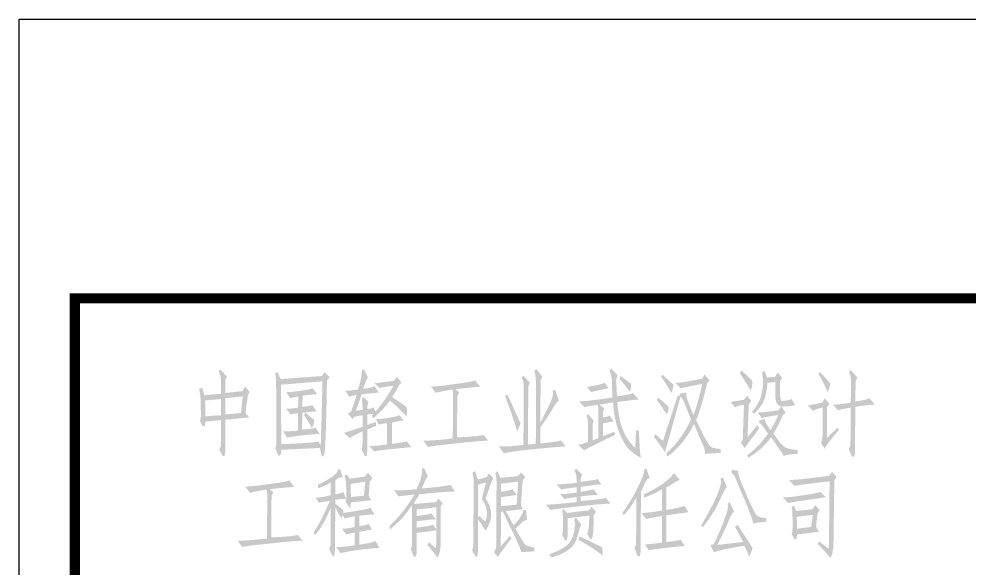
# Model space of a CAD drawing. Header units: metres. Extents: x 497246 to 997717, y 2998582 to 5998198.
# Drawn here: x 498793.2 to 498878.4, y 2999227.7 to 2999276.9 of the extents above; entities that cross this region are included whole.
import ezdxf

# ---------------------------------------------------------------- set-up
doc = ezdxf.new("R2010")
doc.units = ezdxf.units.M
doc.header["$LTSCALE"] = 1000
doc.layers.add('文字-给水', color=140, linetype='CONTINUOUS')

msp = doc.modelspace()

# ---------------------------------------------------------------- hatches: boundary and pattern name
at = {"layer": '文字-给水'}
h = msp.add_hatch(color=256, dxfattribs=at)
h.paths.add_polyline_path([(498809.482, 2999241.356), (498809.4, 2999240.952), (498809.618, 2999240.48), (498809.828, 2999240.49), (498809.886, 2999240.884), (498811.286, 2999241.02), (498811.286, 2999238.997), (498811.262, 2999238.686), (498811.126, 2999238.356), (498811.422, 2999237.816), (498811.432, 2999237.806), (498811.593, 2999237.811), (498811.665, 2999238.254), (498811.665, 2999241.054), (498813.795, 2999241.254), (498813.469, 2999241.657), (498813.688, 2999243.276), (498813.849, 2999243.549), (498813.416, 2999244.02), (498813.226, 2999243.617), (498811.665, 2999243.447), (498811.665, 2999244.609), (498811.802, 2999244.93), (498811.208, 2999245.571), (498811.072, 2999245.367), (498811.116, 2999245.289), (498811.242, 2999244.915), (498811.286, 2999244.492), (498811.286, 2999243.378), (498809.803, 2999243.242), (498809.589, 2999243.918), (498809.322, 2999243.816), (498809.332, 2999243.767), (498809.409, 2999243.34), (498809.453, 2999242.941), (498809.482, 2999241.39)], flags=0)
h.paths.add_polyline_path([(498809.886, 2999241.356), (498809.857, 2999242.771), (498811.286, 2999242.907), (498811.286, 2999241.458)], flags=0)
h.paths.add_polyline_path([(498811.665, 2999241.526), (498811.665, 2999242.975), (498813.226, 2999243.14), (498813.066, 2999241.657)], flags=0)
h.paths.add_polyline_path([(498827.055, 2999244.895), (498826.758, 2999244.526), (498826.748, 2999244.521), (498826.33, 2999244.472), (498825.951, 2999244.429), (498825.616, 2999244.385), (498825.319, 2999244.351), (498825.061, 2999244.322), (498825.494, 2999243.884), (498825.586, 2999243.913), (498825.834, 2999243.962), (498826.214, 2999244.02), (498826.734, 2999244.088), (498826.622, 2999243.894), (498826.413, 2999243.544), (498826.199, 2999243.203), (498825.98, 2999242.878), (498825.757, 2999242.562), (498825.523, 2999242.26), (498825.285, 2999241.968), (498825.115, 2999241.779), (498824.954, 2999242.163), (498824.735, 2999242.07), (498824.385, 2999241.998), (498824.385, 2999242.134), (498824.39, 2999242.255), (498824.492, 2999242.639), (498824.035, 2999243.111), (498823.904, 2999242.941), (498823.938, 2999242.596), (498823.957, 2999242.163), (498823.957, 2999241.929), (498823.335, 2999241.861), (498823.418, 2999242.032), (498823.549, 2999242.352), (498823.7, 2999242.776), (498823.875, 2999243.31), (498824.118, 2999243.34), (498824.522, 2999243.393), (498824.872, 2999243.432), (498825.168, 2999243.461), (498825.411, 2999243.481), (498825.032, 2999244.054), (498825.013, 2999244.045), (498824.76, 2999243.947), (498824.424, 2999243.87), (498824.011, 2999243.816), (498824.079, 2999244.03), (498824.225, 2999244.39), (498824.264, 2999244.506), (498824.439, 2999244.861), (498824.089, 2999245.571), (498823.904, 2999245.469), (498823.885, 2999245.143), (498823.821, 2999244.725), (498823.787, 2999244.575), (498823.69, 2999244.19), (498823.549, 2999243.748), (498823.384, 2999243.724), (498823.009, 2999243.685), (498822.679, 2999243.656), (498822.392, 2999243.646), (498822.771, 2999243.111), (498822.776, 2999243.111), (498823.009, 2999243.184), (498823.442, 2999243.276), (498823.286, 2999242.805), (498823.126, 2999242.338), (498823.009, 2999242.002), (498822.932, 2999241.793), (498822.635, 2999241.56), (498823.068, 2999241.122), (498823.228, 2999241.322), (498823.957, 2999241.458), (498823.957, 2999240.412), (498823.447, 2999240.242), (498823.048, 2999240.111), (498822.722, 2999240.004), (498822.47, 2999239.926), (498822.285, 2999239.873), (498822.825, 2999239.401), (498822.922, 2999239.479), (498823.16, 2999239.625), (498823.505, 2999239.8), (498823.957, 2999240.009), (498823.957, 2999239.032), (498823.948, 2999238.764), (498823.875, 2999238.39), (498824.171, 2999237.782), (498824.201, 2999237.758), (498824.342, 2999237.84), (498824.385, 2999238.322), (498824.385, 2999240.174), (498825.197, 2999240.515), (498825.144, 2999240.85), (498824.385, 2999240.583), (498824.385, 2999241.526), (498824.546, 2999241.545), (498824.91, 2999241.579), (498824.94, 2999241.579), (498824.789, 2999241.424), (498824.925, 2999241.186), (498825.197, 2999241.429), (498825.513, 2999241.725), (498825.795, 2999242.007), (498826.034, 2999242.275), (498826.243, 2999242.532), (498826.408, 2999242.771), (498826.554, 2999242.649), (498826.841, 2999242.401), (498827.118, 2999242.143), (498827.381, 2999241.886), (498827.643, 2999241.623), (498827.891, 2999241.356), (498827.949, 2999241.754), (498827.915, 2999242.163), (498827.842, 2999242.226), (498827.604, 2999242.401), (498827.322, 2999242.6), (498826.996, 2999242.824), (498826.622, 2999243.077), (498826.641, 2999243.101), (498826.831, 2999243.408), (498827.026, 2999243.763), (498827.215, 2999244.152), (498827.458, 2999244.356)], flags=0)
h.paths.add_polyline_path([(498839.507, 2999245.605), (498839.347, 2999245.401), (498839.415, 2999245.177), (498839.473, 2999244.779), (498839.507, 2999244.254), (498839.483, 2999238.895), (498838.778, 2999238.827), (498838.807, 2999243.515), (498838.802, 2999243.622), (498838.831, 2999244.108), (498838.943, 2999244.356), (498838.374, 2999244.998), (498838.214, 2999244.827), (498838.297, 2999244.682), (498838.389, 2999244.322), (498838.403, 2999243.816), (498838.374, 2999238.793), (498838.112, 2999238.764), (498837.664, 2999238.715), (498837.261, 2999238.681), (498836.911, 2999238.667), (498836.614, 2999238.662), (498836.366, 2999238.672), (498836.167, 2999238.691), (498836.624, 2999238.054), (498836.775, 2999238.088), (498836.984, 2999238.127), (498837.241, 2999238.166), (498837.553, 2999238.215), (498837.917, 2999238.258), (498838.331, 2999238.312), (498838.797, 2999238.365), (498839.318, 2999238.424), (498839.541, 2999238.443), (498840.023, 2999238.487), (498840.465, 2999238.526), (498840.859, 2999238.56), (498841.209, 2999238.589), (498841.52, 2999238.613), (498841.783, 2999238.633), (498842.002, 2999238.647), (498842.177, 2999238.662), (498841.72, 2999239.197), (498841.652, 2999239.177), (498841.452, 2999239.129), (498841.175, 2999239.08), (498840.82, 2999239.027), (498840.392, 2999238.978), (498839.886, 2999238.929), (498839.886, 2999240.344), (498840.008, 2999240.519), (498840.275, 2999240.913), (498840.519, 2999241.268), (498840.723, 2999241.589), (498840.898, 2999241.876), (498841.044, 2999242.134), (498841.117, 2999242.255), (498841.374, 2999242.634), (498841.554, 2999242.737), (498841.204, 2999243.748), (498840.99, 2999243.646), (498841.029, 2999243.447), (498840.976, 2999243.077), (498840.801, 2999242.605), (498840.791, 2999242.586), (498840.655, 2999242.289), (498840.494, 2999241.959), (498840.31, 2999241.599), (498840.11, 2999241.205), (498839.886, 2999240.782), (498839.911, 2999244.254), (498839.93, 2999244.618), (498840.076, 2999244.895)], flags=0)
h.paths.add_polyline_path([(498850.827, 2999245.1), (498850.72, 2999244.895), (498850.798, 2999244.779), (498851.016, 2999244.453), (498851.23, 2999244.122), (498851.435, 2999243.787), (498851.639, 2999243.447), (498851.741, 2999243.787), (498851.824, 2999244.186), (498851.653, 2999244.341), (498851.386, 2999244.589), (498851.109, 2999244.842)], flags=0)
h.paths.add_polyline_path([(498854.6, 2999245.1), (498854.386, 2999244.725), (498854.323, 2999244.716), (498853.846, 2999244.618), (498853.418, 2999244.541), (498853.034, 2999244.472), (498852.704, 2999244.424), (498852.417, 2999244.385), (498852.178, 2999244.365), (498851.989, 2999244.356), (498852.499, 2999243.85), (498852.538, 2999243.87), (498852.684, 2999243.913), (498852.942, 2999243.972), (498853.311, 2999244.049), (498853.793, 2999244.147), (498854.386, 2999244.254), (498854.289, 2999243.816), (498854.187, 2999243.364), (498854.075, 2999242.941), (498853.963, 2999242.537), (498853.846, 2999242.163), (498853.73, 2999241.813), (498853.603, 2999241.492), (498853.516, 2999241.706), (498853.365, 2999242.07), (498853.175, 2999242.537), (498853.093, 2999242.756), (498852.976, 2999243.199), (498852.986, 2999243.481), (498852.363, 2999243.378), (498852.363, 2999243.155), (498852.203, 2999243.242), (498850.88, 2999239.163), (498850.209, 2999239.737), (498850.073, 2999239.537), (498850.165, 2999239.411), (498850.428, 2999239.046), (498850.661, 2999238.715), (498850.866, 2999238.419), (498851.046, 2999238.156), (498851.07, 2999238.249), (498851.153, 2999238.516), (498851.24, 2999238.808), (498851.332, 2999239.124), (498851.43, 2999239.464), (498851.532, 2999239.834), (498851.644, 2999240.228), (498851.76, 2999240.646), (498851.887, 2999241.088), (498852.018, 2999241.555), (498852.154, 2999242.046), (498852.295, 2999242.566), (498852.446, 2999243.101), (498852.524, 2999243.058), (498852.743, 2999242.703), (498852.747, 2999242.693), (498852.898, 2999242.304), (498853.039, 2999241.929), (498853.083, 2999241.827), (498853.229, 2999241.468), (498853.389, 2999241.054), (498853.253, 2999240.777), (498853.073, 2999240.437), (498852.879, 2999240.106), (498852.674, 2999239.78), (498852.456, 2999239.469), (498852.227, 2999239.163), (498851.984, 2999238.861), (498851.726, 2999238.574), (498851.459, 2999238.292), (498851.177, 2999238.02), (498851.289, 2999237.748), (498851.289, 2999237.753), (498851.59, 2999237.996), (498851.877, 2999238.249), (498852.149, 2999238.511), (498852.407, 2999238.788), (498852.65, 2999239.075), (498852.879, 2999239.372), (498853.097, 2999239.683), (498853.297, 2999240.004), (498853.486, 2999240.339), (498853.657, 2999240.68), (498853.773, 2999240.403), (498853.953, 2999239.96), (498854.114, 2999239.571), (498854.26, 2999239.241), (498854.386, 2999238.963), (498854.483, 2999238.754), (498854.615, 2999238.351), (498854.653, 2999237.986), (498856.059, 2999238.088), (498856.059, 2999238.424), (498855.616, 2999238.477), (498855.286, 2999238.555), (498855.115, 2999238.662), (498855.023, 2999238.779), (498854.79, 2999239.134), (498854.77, 2999239.163), (498854.668, 2999239.348), (498854.527, 2999239.625), (498854.342, 2999239.999), (498854.114, 2999240.461), (498853.846, 2999241.02), (498853.895, 2999241.132), (498854.012, 2999241.433), (498854.128, 2999241.764), (498854.245, 2999242.119), (498854.362, 2999242.508), (498854.483, 2999242.926), (498854.605, 2999243.374), (498854.721, 2999243.85), (498854.843, 2999244.356), (498855.062, 2999244.56)], flags=0)
h.paths.add_polyline_path([(498864.928, 2999245.333), (498864.816, 2999245.129), (498864.937, 2999244.93), (498865.146, 2999244.545), (498865.336, 2999244.181), (498865.492, 2999243.835), (498865.628, 2999243.515), (498865.778, 2999243.874), (498865.871, 2999244.288), (498865.749, 2999244.443), (498865.535, 2999244.696), (498865.258, 2999244.993)], flags=0)
h.paths.add_polyline_path([(498867.699, 2999245.503), (498867.539, 2999245.333), (498867.65, 2999245.041), (498867.719, 2999244.643), (498867.728, 2999244.152), (498867.699, 2999242.571), (498867.334, 2999242.518), (498866.921, 2999242.469), (498866.576, 2999242.43), (498866.299, 2999242.406), (498866.085, 2999242.401), (498866.571, 2999241.895), (498866.605, 2999241.91), (498866.814, 2999241.968), (498867.179, 2999242.041), (498867.699, 2999242.134), (498867.675, 2999238.963), (498867.67, 2999238.759), (498867.514, 2999238.39), (498867.811, 2999237.782), (498867.976, 2999237.724), (498868.078, 2999238.02), (498868.107, 2999242.197), (498868.21, 2999242.216), (498868.715, 2999242.294), (498869.129, 2999242.348), (498869.459, 2999242.387), (498869.702, 2999242.406), (498869.858, 2999242.401), (498869.372, 2999242.975), (498869.284, 2999242.926), (498869.041, 2999242.853), (498868.647, 2999242.771), (498868.107, 2999242.669), (498868.132, 2999244.152), (498868.151, 2999244.516), (498868.292, 2999244.827)], flags=0)
h.paths.add_polyline_path([(498836.366, 2999233.309), (498836.366, 2999234.121), (498836.444, 2999234.13), (498836.886, 2999234.189), (498837.256, 2999234.242), (498837.553, 2999234.286), (498837.771, 2999234.32), (498837.392, 2999234.826), (498837.382, 2999234.821), (498837.202, 2999234.753), (498836.862, 2999234.675), (498836.366, 2999234.592), (498836.366, 2999235.331), (498837.903, 2999235.501), (498837.771, 2999233.445)], flags=0)
h.paths.add_polyline_path([(498838.603, 2999232.973), (498838.335, 2999232.973), (498838.326, 2999232.779), (498838.146, 2999232.399), (498838.019, 2999232.215), (498837.791, 2999231.923), (498837.499, 2999231.592), (498836.799, 2999232.871), (498838.335, 2999233.041), (498838.146, 2999233.411), (498838.306, 2999235.604), (498838.525, 2999235.939), (498838.146, 2999236.343), (498837.903, 2999236.007), (498836.313, 2999235.837), (498836.045, 2999236.445), (498835.856, 2999236.309), (498835.924, 2999235.973), (498835.963, 2999235.56), (498835.963, 2999235.098), (498835.938, 2999229.735), (498835.919, 2999229.569), (498835.749, 2999229.195), (498836.07, 2999228.757), (498836.113, 2999228.821), (498836.259, 2999229.025), (498836.449, 2999229.292), (498836.687, 2999229.613), (498836.974, 2999229.997), (498837.309, 2999230.445), (498837.149, 2999230.649), (498836.342, 2999229.701), (498836.366, 2999232.803), (498836.531, 2999232.837), (498836.634, 2999232.613), (498836.843, 2999232.171), (498837.037, 2999231.757), (498837.217, 2999231.388), (498837.382, 2999231.048), (498837.528, 2999230.746), (498837.66, 2999230.479), (498837.747, 2999230.289), (498837.937, 2999229.866), (498838.087, 2999229.501), (498838.199, 2999229.195), (498838.326, 2999229.205), (498838.647, 2999229.224), (498838.992, 2999229.244), (498839.361, 2999229.263), (498839.361, 2999229.603), (498839.162, 2999229.642), (498838.783, 2999229.744), (498838.579, 2999229.837), (498838.433, 2999229.983), (498838.199, 2999230.377), (498838.078, 2999230.586), (498837.878, 2999230.921), (498837.66, 2999231.286), (498837.839, 2999231.461), (498838.136, 2999231.743), (498838.335, 2999231.928), (498838.403, 2999231.981), (498838.715, 2999232.098)], flags=0)
h.paths.add_polyline_path([(498843.105, 2999236.678), (498842.945, 2999236.513), (498842.979, 2999236.464), (498843.105, 2999236.129), (498843.135, 2999235.667), (498843.135, 2999235.399), (498843.013, 2999235.385), (498842.571, 2999235.341), (498842.186, 2999235.307), (498841.856, 2999235.283), (498841.579, 2999235.268), (498841.355, 2999235.263), (498841.758, 2999234.792), (498841.773, 2999234.796), (498841.972, 2999234.845), (498842.264, 2999234.894), (498842.653, 2999234.947), (498843.135, 2999234.996), (498843.135, 2999234.524), (498842.95, 2999234.5), (498842.522, 2999234.451), (498842.162, 2999234.417), (498841.87, 2999234.393), (498841.652, 2999234.388), (498842.026, 2999233.95), (498842.079, 2999233.96), (498842.323, 2999234.009), (498842.677, 2999234.057), (498843.135, 2999234.121), (498843.135, 2999233.678), (498843.032, 2999233.668), (498842.551, 2999233.615), (498842.109, 2999233.571), (498841.71, 2999233.532), (498841.355, 2999233.498), (498841.044, 2999233.474), (498840.771, 2999233.459), (498840.543, 2999233.45), (498840.358, 2999233.445), (498840.815, 2999232.973), (498840.893, 2999232.992), (498841.063, 2999233.022), (498841.311, 2999233.056), (498841.642, 2999233.099), (498842.06, 2999233.153), (498842.556, 2999233.211), (498843.135, 2999233.274), (498843.558, 2999233.323), (498843.99, 2999233.367), (498844.394, 2999233.411), (498844.763, 2999233.445), (498845.104, 2999233.474), (498845.415, 2999233.498), (498845.692, 2999233.518), (498845.935, 2999233.537), (498846.154, 2999233.547), (498845.775, 2999234.052), (498845.668, 2999234.023), (498845.464, 2999233.984), (498845.196, 2999233.941), (498844.87, 2999233.902), (498844.477, 2999233.863), (498844.024, 2999233.819), (498843.509, 2999233.78), (498843.509, 2999234.184), (498843.762, 2999234.218), (498844.18, 2999234.262), (498844.535, 2999234.296), (498844.822, 2999234.315), (498845.045, 2999234.32), (498844.642, 2999234.826), (498844.574, 2999234.801), (498844.321, 2999234.738), (498843.966, 2999234.665), (498843.509, 2999234.592), (498843.509, 2999235.03), (498843.733, 2999235.064), (498844.141, 2999235.127), (498844.511, 2999235.176), (498844.836, 2999235.219), (498845.123, 2999235.249), (498845.371, 2999235.263), (498845.021, 2999235.735), (498844.948, 2999235.715), (498844.734, 2999235.667), (498844.423, 2999235.613), (498844.015, 2999235.56), (498843.509, 2999235.501), (498843.509, 2999235.808), (498843.616, 2999236.138)], flags=0)
h.paths.add_polyline_path([(498856.851, 2999233.678), (498856.662, 2999233.513), (498856.7, 2999233.381), (498856.681, 2999233.08), (498856.569, 2999232.652), (498856.37, 2999232.098), (498856.239, 2999231.753), (498856.083, 2999231.364), (498855.927, 2999230.984), (498855.762, 2999230.615), (498855.597, 2999230.255), (498855.422, 2999229.905), (498855.13, 2999229.837), (498855.451, 2999229.166), (498855.465, 2999229.171), (498855.577, 2999229.224), (498855.752, 2999229.287), (498855.991, 2999229.351), (498856.297, 2999229.424), (498856.666, 2999229.501), (498857.104, 2999229.584), (498857.605, 2999229.676), (498858.174, 2999229.769), (498858.266, 2999229.569), (498858.427, 2999229.205), (498858.606, 2999228.791), (498858.611, 2999228.806), (498858.791, 2999229.214), (498858.903, 2999229.569), (498858.854, 2999229.642), (498858.689, 2999229.895), (498858.504, 2999230.177), (498858.3, 2999230.498), (498858.072, 2999230.853), (498857.824, 2999231.237), (498857.551, 2999231.655), (498857.337, 2999231.456), (498858.067, 2999230.109), (498855.747, 2999229.837), (498855.781, 2999229.91), (498856, 2999230.338), (498856.195, 2999230.746), (498856.375, 2999231.12), (498856.535, 2999231.475), (498856.676, 2999231.796), (498856.798, 2999232.098), (498856.88, 2999232.292), (498857.094, 2999232.691), (498857.255, 2999232.803)], flags=0)
h.paths.add_polyline_path([(498856.234, 2999235.905), (498856.044, 2999235.769), (498856.083, 2999235.589), (498856.049, 2999235.273), (498855.927, 2999234.84), (498855.718, 2999234.286), (498855.636, 2999234.091), (498855.485, 2999233.766), (498855.32, 2999233.435), (498855.14, 2999233.09), (498854.95, 2999232.73), (498854.746, 2999232.36), (498854.527, 2999231.981), (498854.294, 2999231.592), (498854.454, 2999231.422), (498854.459, 2999231.427), (498854.741, 2999231.816), (498854.994, 2999232.171), (498855.217, 2999232.492), (498855.402, 2999232.783), (498855.558, 2999233.041), (498856.029, 2999233.984), (498856.204, 2999234.354), (498856.243, 2999234.437), (498856.467, 2999234.889), (498856.608, 2999234.996)], flags=0)
h.paths.add_polyline_path([(498857.041, 2999236.581), (498857.041, 2999236.275), (498857.065, 2999236.26), (498857.269, 2999236.036), (498857.474, 2999235.604), (498857.474, 2999235.594), (498857.619, 2999235.215), (498857.931, 2999234.456), (498858.057, 2999234.193), (498858.213, 2999233.848), (498858.373, 2999233.45), (498858.553, 2999233.007), (498858.572, 2999232.944), (498858.762, 2999232.433), (498858.889, 2999232.049), (498858.957, 2999231.791), (498860.143, 2999231.928), (498860.143, 2999232.229), (498859.735, 2999232.278), (498859.419, 2999232.375), (498859.224, 2999232.535), (498859.209, 2999232.555), (498859.064, 2999232.798), (498858.884, 2999233.163), (498858.66, 2999233.644), (498858.548, 2999233.897), (498858.388, 2999234.262), (498858.227, 2999234.636), (498858.067, 2999235.015), (498857.901, 2999235.399), (498857.751, 2999235.808), (498857.634, 2999236.221), (498857.634, 2999236.445)], flags=0)
h.paths.add_polyline_path([(498864.991, 2999234.592), (498864.918, 2999234.558), (498864.718, 2999234.505), (498864.402, 2999234.441), (498863.97, 2999234.369), (498863.43, 2999234.286), (498863.206, 2999234.252), (498862.749, 2999234.184), (498862.355, 2999234.135), (498862.034, 2999234.111), (498861.782, 2999234.106), (498861.597, 2999234.121), (498862.107, 2999233.581), (498862.18, 2999233.6), (498862.38, 2999233.644), (498862.696, 2999233.698), (498863.128, 2999233.766), (498863.673, 2999233.848), (498863.819, 2999233.868), (498864.3, 2999233.941), (498864.704, 2999233.999), (498865.03, 2999234.048), (498865.278, 2999234.087), (498865.453, 2999234.121)], flags=0)
h.paths.add_polyline_path([(498866.017, 2999236.377), (498865.774, 2999236.041), (498865.38, 2999235.983), (498864.845, 2999235.915), (498864.359, 2999235.852), (498863.916, 2999235.798), (498863.527, 2999235.754), (498863.182, 2999235.715), (498862.88, 2999235.691), (498862.633, 2999235.672), (498862.428, 2999235.662), (498862.273, 2999235.662), (498862.161, 2999235.667), (498862.647, 2999235.127), (498862.671, 2999235.137), (498862.778, 2999235.156), (498862.949, 2999235.181), (498863.172, 2999235.21), (498863.464, 2999235.249), (498863.809, 2999235.292), (498864.218, 2999235.346), (498864.684, 2999235.404), (498865.214, 2999235.463), (498865.803, 2999235.535), (498865.749, 2999230.377), (498865.749, 2999230.328), (498865.735, 2999229.822), (498865.696, 2999229.501), (498864.859, 2999230.172), (498864.748, 2999229.939), (498864.903, 2999229.778), (498865.185, 2999229.467), (498865.443, 2999229.176), (498865.676, 2999228.908), (498865.881, 2999228.66), (498865.968, 2999228.83), (498866.07, 2999229.18), (498866.129, 2999229.603), (498866.153, 2999230.109), (498866.231, 2999235.604), (498866.42, 2999235.939)], flags=0)
h.paths.add_polyline_path([(498864.723, 2999232.667), (498864.913, 2999232.939), (498864.509, 2999233.411), (498864.266, 2999233.041), (498862.808, 2999232.871), (498862.623, 2999233.343), (498862.404, 2999233.24), (498862.409, 2999233.231), (498862.453, 2999232.924), (498862.477, 2999232.501), (498862.487, 2999231.962), (498862.491, 2999231.509), (498862.467, 2999231.077), (498862.404, 2999230.814), (498862.676, 2999230.343), (498862.837, 2999230.367), (498862.89, 2999230.78), (498864.859, 2999231.018), (498864.587, 2999231.456)], flags=0)
h.paths.add_polyline_path([(498864.291, 2999232.535), (498864.159, 2999231.456), (498862.89, 2999231.286), (498862.861, 2999232.365)], flags=0)
h.paths.add_polyline_path([(498849.387, 2999236.678), (498849.169, 2999236.581), (498849.174, 2999236.571), (498849.178, 2999236.382), (498849.091, 2999236.07), (498848.921, 2999235.628), (498848.658, 2999235.064), (498848.473, 2999234.694), (498848.279, 2999234.334), (498848.08, 2999233.984), (498847.875, 2999233.649), (498847.666, 2999233.323), (498847.452, 2999233.007), (498847.229, 2999232.701), (498847.365, 2999232.501), (498847.394, 2999232.531), (498847.647, 2999232.817), (498847.885, 2999233.119), (498848.104, 2999233.435), (498848.308, 2999233.77), (498848.498, 2999234.121), (498848.469, 2999230.109), (498848.469, 2999229.895), (498848.337, 2999229.535), (498848.605, 2999228.859), (498848.794, 2999228.83), (498848.872, 2999229.195), (498848.901, 2999234.592), (498848.964, 2999234.723), (498849.13, 2999235.083), (498849.305, 2999235.467), (498849.47, 2999235.72), (498849.684, 2999235.837)], flags=0)
h.paths.add_polyline_path([(498851.892, 2999236.241), (498851.707, 2999236.138), (498851.644, 2999235.993), (498851.401, 2999235.745), (498850.977, 2999235.399), (498850.73, 2999235.229), (498850.447, 2999235.049), (498850.151, 2999234.874), (498849.835, 2999234.699), (498849.499, 2999234.524), (498849.144, 2999234.354), (498849.198, 2999234.087), (498849.203, 2999234.087), (498849.592, 2999234.232), (498849.947, 2999234.383), (498850.263, 2999234.529), (498850.545, 2999234.68), (498850.788, 2999234.826), (498850.788, 2999232.905), (498850.588, 2999232.876), (498850.151, 2999232.813), (498849.772, 2999232.764), (498849.441, 2999232.73), (498849.174, 2999232.71), (498848.955, 2999232.701), (498849.358, 2999232.161), (498849.392, 2999232.171), (498849.587, 2999232.215), (498849.883, 2999232.273), (498850.282, 2999232.346), (498850.788, 2999232.433), (498850.788, 2999230.041), (498850.554, 2999230.012), (498850.151, 2999229.963), (498849.801, 2999229.929), (498849.504, 2999229.91), (498849.251, 2999229.905), (498849.601, 2999229.365), (498849.684, 2999229.385), (498849.903, 2999229.419), (498850.219, 2999229.462), (498850.627, 2999229.511), (498851.138, 2999229.569), (498851.148, 2999229.569), (498851.61, 2999229.628), (498852.008, 2999229.676), (498852.349, 2999229.71), (498852.621, 2999229.73), (498852.835, 2999229.735), (498852.46, 2999230.308), (498852.329, 2999230.27), (498852.057, 2999230.216), (498851.683, 2999230.163), (498851.191, 2999230.109), (498851.191, 2999232.501), (498851.6, 2999232.555), (498852.037, 2999232.613), (498852.412, 2999232.667), (498852.723, 2999232.706), (498852.971, 2999232.744), (498853.161, 2999232.769), (498852.811, 2999233.343), (498852.679, 2999233.294), (498852.446, 2999233.226), (498852.12, 2999233.148), (498851.702, 2999233.065), (498851.191, 2999232.973), (498851.191, 2999234.996), (498851.269, 2999235.04), (498851.605, 2999235.234), (498851.867, 2999235.399), (498852.072, 2999235.521), (498852.378, 2999235.667)], flags=0)
h.paths.add_polyline_path([(498844.481, 2999233.24), (498844.238, 2999232.939), (498842.269, 2999232.701), (498841.972, 2999233.075), (498841.841, 2999232.905), (498841.895, 2999232.603), (498841.919, 2999232.132), (498841.919, 2999231.354), (498841.914, 2999231.116), (498841.841, 2999230.746), (498842.084, 2999230.274), (498842.245, 2999230.236), (498842.323, 2999230.547), (498842.323, 2999232.229), (498844.292, 2999232.467), (498844.263, 2999231.991), (498844.233, 2999231.548), (498844.209, 2999231.286), (498844.204, 2999231.247), (498844.102, 2999230.848), (498844.258, 2999230.522), (498844.428, 2999230.308), (498844.564, 2999230.547), (498844.608, 2999230.843), (498844.642, 2999231.32), (498844.656, 2999231.616), (498844.666, 2999232.039), (498844.671, 2999232.501), (498844.885, 2999232.803)], flags=0)
h.paths.add_polyline_path([(498843.081, 2999232.297), (498842.916, 2999232.132), (498842.984, 2999231.83), (498842.979, 2999231.427), (498842.891, 2999230.916), (498842.814, 2999230.644), (498842.653, 2999230.274), (498842.449, 2999229.973), (498842.191, 2999229.735), (498842.006, 2999229.613), (498841.739, 2999229.458), (498841.428, 2999229.302), (498841.073, 2999229.151), (498840.679, 2999228.996), (498840.898, 2999228.723), (498840.912, 2999228.733), (498841.311, 2999228.855), (498841.666, 2999228.996), (498841.977, 2999229.142), (498842.254, 2999229.297), (498842.488, 2999229.467), (498842.712, 2999229.657), (498842.94, 2999229.944), (498843.115, 2999230.284), (498843.242, 2999230.678), (498843.319, 2999230.989), (498843.451, 2999231.422), (498843.562, 2999231.655)], flags=0)
h.paths.add_polyline_path([(498843.402, 2999230.615), (498843.295, 2999230.308), (498843.383, 2999230.26), (498843.723, 2999230.065), (498844.049, 2999229.871), (498844.36, 2999229.676), (498844.661, 2999229.482), (498844.948, 2999229.283), (498845.22, 2999229.088), (498845.478, 2999228.894), (498845.468, 2999229.248), (498845.425, 2999229.637), (498845.313, 2999229.686), (498845.016, 2999229.832), (498844.715, 2999229.978), (498844.399, 2999230.129), (498844.078, 2999230.284), (498843.742, 2999230.445)], flags=0)
h.paths.add_polyline_path([(498834.305, 2999232.283), (498834.319, 2999235.229), (498835.019, 2999235.433), (498834.645, 2999233.95), (498834.786, 2999233.727), (498834.976, 2999233.338), (498835.087, 2999232.968), (498835.121, 2999232.608), (498835.083, 2999232.263), (498834.966, 2999231.928), (498834.426, 2999232.433)], flags=0)
h.paths.add_polyline_path([(498834.305, 2999232.171), (498834.358, 2999232.083), (498834.611, 2999231.694), (498834.81, 2999231.373), (498834.966, 2999231.12), (498835.024, 2999231.203), (498835.228, 2999231.553), (498835.374, 2999231.903), (498835.457, 2999232.253), (498835.486, 2999232.603), (498835.452, 2999232.949), (498835.36, 2999233.294), (498835.204, 2999233.639), (498834.995, 2999233.984), (498835.506, 2999235.501), (498835.695, 2999235.803), (498835.292, 2999236.241), (498835.073, 2999235.905), (498834.29, 2999235.701), (498834.052, 2999236.445), (498833.809, 2999236.309), (498833.872, 2999235.988), (498833.916, 2999235.57), (498833.916, 2999235.127), (498833.886, 2999230.075), (498833.882, 2999229.73), (498833.779, 2999229.365), (498834.076, 2999228.791), (498834.241, 2999228.791), (498834.29, 2999229.195)], flags=0)
h.paths.add_polyline_path([(498830.95, 2999233.274), (498831.139, 2999233.581), (498830.76, 2999233.984), (498830.546, 2999233.678), (498828.684, 2999233.513), (498828.552, 2999233.581), (498828.645, 2999233.722), (498828.859, 2999234.057), (498829.063, 2999234.388), (498829.272, 2999234.407), (498829.783, 2999234.451), (498830.249, 2999234.495), (498830.667, 2999234.529), (498831.047, 2999234.558), (498831.377, 2999234.582), (498831.659, 2999234.602), (498831.903, 2999234.612), (498832.097, 2999234.621), (498832.243, 2999234.626), (498831.839, 2999235.229), (498831.771, 2999235.205), (498831.616, 2999235.166), (498831.392, 2999235.127), (498831.095, 2999235.088), (498830.736, 2999235.04), (498830.308, 2999234.996), (498829.817, 2999234.947), (498829.253, 2999234.894), (498829.287, 2999234.971), (498829.476, 2999235.38), (498829.603, 2999235.701), (498829.612, 2999235.74), (498829.817, 2999235.973), (498829.467, 2999236.746), (498829.277, 2999236.644), (498829.311, 2999236.44), (498829.223, 2999235.973), (498829.131, 2999235.638), (498828.985, 2999235.253), (498828.795, 2999234.826), (498828.377, 2999234.787), (498827.979, 2999234.758), (498827.619, 2999234.743), (498827.298, 2999234.738), (498827.016, 2999234.743), (498826.773, 2999234.758), (498827.176, 2999234.184), (498827.201, 2999234.189), (498827.385, 2999234.213), (498827.682, 2999234.247), (498828.086, 2999234.296), (498828.606, 2999234.354), (498828.523, 2999234.208), (498828.324, 2999233.887), (498828.115, 2999233.571), (498827.896, 2999233.26), (498827.667, 2999232.954), (498827.429, 2999232.657), (498827.176, 2999232.365), (498826.919, 2999232.078), (498826.646, 2999231.796), (498826.369, 2999231.524), (498826.447, 2999231.252), (498826.641, 2999231.412), (498826.938, 2999231.675), (498827.22, 2999231.942), (498827.483, 2999232.219), (498827.731, 2999232.501), (498827.959, 2999232.783), (498828.168, 2999233.08), (498828.363, 2999233.377), (498828.377, 2999233.085), (498828.387, 2999232.667), (498828.387, 2999229.939), (498828.392, 2999229.803), (498828.28, 2999229.433), (498828.552, 2999228.825), (498828.674, 2999228.757), (498828.795, 2999228.996), (498828.795, 2999230.916), (498829.005, 2999230.941), (498829.452, 2999230.999), (498829.841, 2999231.048), (498830.162, 2999231.086), (498830.424, 2999231.125), (498830.575, 2999231.145), (498830.575, 2999230.172), (498830.565, 2999229.915), (498830.517, 2999229.535), (498829.924, 2999230.075), (498829.763, 2999229.837), (498830.016, 2999229.545), (498830.283, 2999229.224), (498830.502, 2999228.937), (498830.682, 2999228.689), (498830.809, 2999228.957), (498830.915, 2999229.346), (498830.95, 2999229.769)], flags=0)
h.paths.add_polyline_path([(498830.575, 2999233.206), (498830.575, 2999231.232), (498830.279, 2999231.655), (498830.22, 2999231.631), (498830.016, 2999231.573), (498829.71, 2999231.509), (498829.301, 2999231.451), (498828.795, 2999231.388), (498828.795, 2999231.962), (498828.883, 2999231.971), (498829.35, 2999232.03), (498829.749, 2999232.073), (498830.079, 2999232.103), (498830.347, 2999232.122), (498830.546, 2999232.132), (498830.089, 2999232.701), (498830.089, 2999232.691), (498830.006, 2999232.628), (498829.763, 2999232.56), (498829.36, 2999232.497), (498828.795, 2999232.433), (498828.795, 2999233.007)], flags=0)
h.paths.add_polyline_path([(498821.949, 2999236.615), (498821.76, 2999236.615), (498821.765, 2999236.547), (498821.628, 2999236.289), (498821.273, 2999235.973), (498821.205, 2999235.924), (498820.943, 2999235.749), (498820.646, 2999235.579), (498820.316, 2999235.404), (498819.951, 2999235.229), (498820.009, 2999234.928), (498820.194, 2999234.991), (498820.549, 2999235.132), (498820.855, 2999235.283), (498821.113, 2999235.433), (498821.113, 2999234.286), (498821.108, 2999234.286), (498820.68, 2999234.193), (498820.316, 2999234.125), (498820.009, 2999234.077), (498819.766, 2999234.052), (498820.063, 2999233.615), (498820.223, 2999233.659), (498820.549, 2999233.717), (498821.03, 2999233.78), (498820.855, 2999233.372), (498820.675, 2999232.958), (498820.491, 2999232.569), (498820.306, 2999232.205), (498820.126, 2999231.86), (498819.941, 2999231.534), (498819.756, 2999231.232), (498819.577, 2999230.95), (498819.713, 2999230.712), (498819.776, 2999230.795), (498820.009, 2999231.101), (498820.228, 2999231.417), (498820.432, 2999231.753), (498820.627, 2999232.098), (498820.802, 2999232.453), (498820.962, 2999232.827), (498821.113, 2999233.206), (498821.113, 2999230.143), (498821.089, 2999229.778), (498820.977, 2999229.501), (498821.273, 2999228.825), (498821.293, 2999228.816), (498821.439, 2999228.889), (498821.487, 2999229.365), (498821.517, 2999233.24), (498821.682, 2999232.905), (498821.872, 2999232.555), (498822.081, 2999232.195), (498822.173, 2999232.516), (498822.377, 2999232.195), (498822.528, 2999232.249), (498822.839, 2999232.321), (498823.267, 2999232.399), (498823.267, 2999231.456), (498823.121, 2999231.422), (498822.742, 2999231.344), (498822.416, 2999231.3), (498822.134, 2999231.286), (498822.484, 2999230.78), (498822.547, 2999230.8), (498822.834, 2999230.868), (498823.267, 2999230.95), (498823.267, 2999229.803), (498822.825, 2999229.744), (498822.421, 2999229.696), (498822.081, 2999229.662), (498821.803, 2999229.642), (498821.599, 2999229.637), (498822.003, 2999229.098), (498822.139, 2999229.137), (498822.377, 2999229.19), (498822.708, 2999229.253), (498823.131, 2999229.321), (498823.646, 2999229.399), (498823.846, 2999229.424), (498824.293, 2999229.477), (498824.677, 2999229.516), (498825.003, 2999229.545), (498825.27, 2999229.565), (498825.479, 2999229.569), (498825.1, 2999230.206), (498825.061, 2999230.177), (498824.872, 2999230.09), (498824.58, 2999230.012), (498824.176, 2999229.939), (498823.671, 2999229.871), (498823.671, 2999231.018), (498823.841, 2999231.048), (498824.249, 2999231.116), (498824.57, 2999231.174), (498824.804, 2999231.218), (498824.507, 2999231.723), (498824.419, 2999231.685), (498824.128, 2999231.602), (498823.671, 2999231.524), (498823.671, 2999232.467), (498824.113, 2999232.511), (498824.492, 2999232.54), (498824.794, 2999232.56), (498825.022, 2999232.569), (498824.672, 2999233.172), (498824.619, 2999233.148), (498824.4, 2999233.08), (498824.035, 2999232.997), (498823.539, 2999232.905), (498823.374, 2999232.876), (498822.98, 2999232.813), (498822.63, 2999232.759), (498822.324, 2999232.725), (498822.207, 2999232.715), (498822.246, 2999232.939), (498822.115, 2999233.051), (498821.842, 2999233.279), (498821.517, 2999233.547), (498821.517, 2999233.882), (498821.886, 2999233.945), (498822.226, 2999233.96), (498822.484, 2999233.916), (498822.246, 2999234.592), (498822.197, 2999234.563), (498821.915, 2999234.451), (498821.517, 2999234.354), (498821.517, 2999235.633), (498821.58, 2999235.672), (498821.867, 2999235.871), (498822.192, 2999235.905)], flags=0)
h.paths.add_polyline_path([(498824.614, 2999235.535), (498824.857, 2999235.803), (498824.453, 2999236.309), (498824.186, 2999235.973), (498822.81, 2999235.769), (498822.567, 2999236.138), (498822.353, 2999236.041), (498822.431, 2999235.72), (498822.484, 2999235.307), (498822.513, 2999234.792), (498822.518, 2999234.461), (498822.508, 2999234.004), (498822.46, 2999233.712), (498822.664, 2999233.357), (498822.839, 2999233.143), (498822.893, 2999233.177), (498822.917, 2999233.644), (498824.75, 2999233.848), (498824.507, 2999234.252)], flags=0)
h.paths.add_polyline_path([(498824.21, 2999235.501), (498824.079, 2999234.252), (498822.917, 2999234.121), (498822.893, 2999235.297)], flags=0)
h.paths.add_polyline_path([(498817.393, 2999235.633), (498817.384, 2999235.623), (498817.262, 2999235.57), (498817.029, 2999235.511), (498816.688, 2999235.443), (498816.231, 2999235.375), (498815.667, 2999235.297), (498815.371, 2999235.258), (498814.928, 2999235.195), (498814.529, 2999235.146), (498814.184, 2999235.112), (498813.883, 2999235.083), (498813.635, 2999235.069), (498813.431, 2999235.064), (498813.888, 2999234.49), (498813.926, 2999234.51), (498814.106, 2999234.568), (498814.403, 2999234.631), (498814.826, 2999234.709), (498815.371, 2999234.792), (498815.39, 2999234.704), (498815.429, 2999234.339), (498815.424, 2999233.814), (498815.4, 2999230.411), (498814.982, 2999230.367), (498814.51, 2999230.318), (498814.087, 2999230.279), (498813.722, 2999230.255), (498813.401, 2999230.236), (498813.134, 2999230.226), (498812.92, 2999230.231), (498812.755, 2999230.24), (498813.187, 2999229.637), (498813.217, 2999229.652), (498813.338, 2999229.681), (498813.533, 2999229.72), (498813.81, 2999229.759), (498814.17, 2999229.808), (498814.607, 2999229.856), (498815.123, 2999229.91), (498815.721, 2999229.973), (498816.008, 2999230.002), (498816.523, 2999230.06), (498816.985, 2999230.104), (498817.388, 2999230.143), (498817.739, 2999230.172), (498818.04, 2999230.197), (498818.283, 2999230.206), (498818.473, 2999230.211), (498818.604, 2999230.206), (498818.147, 2999230.746), (498818.142, 2999230.746), (498818.055, 2999230.707), (498817.88, 2999230.673), (498817.622, 2999230.639), (498817.286, 2999230.605), (498816.863, 2999230.571), (498816.362, 2999230.542), (498815.774, 2999230.513), (498815.803, 2999233.848), (498815.823, 2999234.252), (498815.964, 2999234.558), (498815.638, 2999234.826), (498815.905, 2999234.86), (498816.362, 2999234.908), (498816.766, 2999234.952), (498817.116, 2999234.986), (498817.413, 2999235.01), (498817.661, 2999235.025), (498817.85, 2999235.03)], flags=0)
h.paths.add_polyline_path([(498865.355, 2999242.975), (498865.166, 2999242.605), (498864.83, 2999242.518), (498864.475, 2999242.44), (498864.159, 2999242.377), (498863.872, 2999242.333), (498864.276, 2999241.861), (498864.432, 2999241.929), (498864.743, 2999242.032), (498865.195, 2999242.163), (498865.166, 2999239.435), (498865.156, 2999239.318), (498865.035, 2999238.963), (498865.355, 2999238.458), (498865.389, 2999238.526), (498865.516, 2999238.725), (498865.701, 2999238.988), (498865.949, 2999239.304), (498866.255, 2999239.678), (498866.624, 2999240.111), (498866.518, 2999240.344), (498865.574, 2999239.435), (498865.574, 2999242.197), (498865.788, 2999242.469)], flags=0)
h.paths.add_polyline_path([(498857.892, 2999245.469), (498857.756, 2999245.231), (498857.96, 2999244.915), (498858.203, 2999244.531), (498858.417, 2999244.19), (498858.602, 2999243.899), (498858.752, 2999243.646), (498858.767, 2999243.694), (498858.859, 2999244.079), (498858.889, 2999244.526), (498858.762, 2999244.657), (498858.534, 2999244.891), (498858.242, 2999245.158)], flags=0)
h.paths.add_polyline_path([(498859.968, 2999245.435), (498859.749, 2999245.265), (498859.788, 2999245.075), (498859.832, 2999244.662), (498859.832, 2999244.22), (498859.798, 2999243.831), (498859.725, 2999243.417), (498859.613, 2999243.009), (498859.525, 2999242.78), (498859.36, 2999242.455), (498859.136, 2999242.114), (498858.859, 2999241.759), (498859.025, 2999241.56), (498859.307, 2999241.847), (498859.56, 2999242.158), (498859.764, 2999242.464), (498859.91, 2999242.771), (498860.017, 2999243.058), (498860.109, 2999243.432), (498860.182, 2999243.865), (498860.235, 2999244.356), (498860.936, 2999244.424), (498860.936, 2999243.174), (498860.945, 2999242.975), (498861.033, 2999242.591), (498861.218, 2999242.343), (498861.461, 2999242.246), (498861.232, 2999241.895), (498860.955, 2999241.857), (498860.522, 2999241.798), (498860.148, 2999241.75), (498859.822, 2999241.72), (498859.555, 2999241.701), (498859.346, 2999241.691), (498859.749, 2999241.186), (498859.793, 2999241.21), (498859.983, 2999241.273), (498860.284, 2999241.331), (498860.692, 2999241.395), (498861.208, 2999241.458), (498861.052, 2999241.132), (498860.863, 2999240.753), (498860.678, 2999240.412), (498860.503, 2999240.111), (498860.294, 2999240.446), (498860.128, 2999240.714), (498860.104, 2999240.748), (498859.968, 2999241.122), (498859.506, 2999240.986), (498859.506, 2999240.748), (498859.647, 2999240.665), (498859.91, 2999240.344), (498860.08, 2999240.077), (498860.289, 2999239.805), (498860.25, 2999239.746), (498860.017, 2999239.43), (498859.778, 2999239.129), (498859.525, 2999238.847), (498859.268, 2999238.579), (498858.995, 2999238.331), (498858.718, 2999238.098), (498858.431, 2999237.884), (498858.509, 2999237.651), (498858.665, 2999237.738), (498858.971, 2999237.937), (498859.263, 2999238.151), (498859.545, 2999238.38), (498859.817, 2999238.628), (498860.075, 2999238.89), (498860.323, 2999239.173), (498860.556, 2999239.469), (498860.945, 2999238.925), (498861.222, 2999238.531), (498861.441, 2999238.215), (498861.597, 2999237.976), (498861.689, 2999237.816), (498861.889, 2999237.874), (498862.205, 2999237.937), (498862.55, 2999237.972), (498862.929, 2999237.986), (498862.929, 2999238.322), (498862.691, 2999238.356), (498862.248, 2999238.433), (498861.952, 2999238.516), (498861.796, 2999238.594), (498861.684, 2999238.677), (498861.393, 2999238.963), (498861.261, 2999239.134), (498861.038, 2999239.44), (498860.775, 2999239.805), (498860.882, 2999239.985), (498861.062, 2999240.301), (498861.242, 2999240.651), (498861.422, 2999241.035), (498861.611, 2999241.458), (498861.855, 2999241.657), (498861.495, 2999242.236), (498861.504, 2999242.231), (498861.786, 2999242.236), (498862.185, 2999242.26), (498862.491, 2999242.304), (498862.715, 2999242.367), (498862.389, 2999242.907), (498862.239, 2999242.839), (498861.923, 2999242.761), (498861.529, 2999242.737), (498861.441, 2999242.785), (498861.368, 2999243.208), (498861.368, 2999244.492), (498861.558, 2999244.793), (498861.149, 2999245.299), (498860.936, 2999244.895), (498860.206, 2999244.827)], flags=0)
h.paths.add_polyline_path([(498858.431, 2999243.208), (498858.135, 2999242.839), (498857.882, 2999242.795), (498857.508, 2999242.732), (498857.187, 2999242.678), (498856.919, 2999242.639), (498857.323, 2999242.163), (498857.401, 2999242.202), (498857.688, 2999242.299), (498858.135, 2999242.401), (498858.023, 2999239.299), (498857.863, 2999238.963), (498858.213, 2999238.526), (498858.261, 2999238.594), (498858.393, 2999238.788), (498858.582, 2999239.046), (498858.825, 2999239.377), (498859.127, 2999239.775), (498859.482, 2999240.242), (498859.346, 2999240.583), (498858.456, 2999239.503), (498858.563, 2999242.401), (498858.782, 2999242.737)], flags=0)
h.paths.add_polyline_path([(498850.452, 2999243.009), (498850.316, 2999242.839), (498850.35, 2999242.79), (498850.637, 2999242.387), (498850.88, 2999242.036), (498851.08, 2999241.75), (498851.23, 2999241.526), (498851.323, 2999241.827), (498851.396, 2999242.197), (498851.289, 2999242.299), (498851.002, 2999242.562), (498850.725, 2999242.795)], flags=0)
h.paths.add_polyline_path([(498846.217, 2999245.635), (498846.086, 2999245.401), (498846.232, 2999245.071), (498846.3, 2999244.628), (498846.3, 2999244.414), (498846.31, 2999244.049), (498846.329, 2999243.592), (498846.353, 2999243.043), (498845.94, 2999242.98), (498845.493, 2999242.917), (498845.079, 2999242.858), (498844.7, 2999242.81), (498844.36, 2999242.776), (498844.058, 2999242.741), (498843.786, 2999242.722), (498843.558, 2999242.707), (498843.363, 2999242.703), (498843.849, 2999242.163), (498843.903, 2999242.187), (498844.126, 2999242.246), (498844.501, 2999242.314), (498845.036, 2999242.401), (498845.084, 2999242.124), (498845.089, 2999241.594), (498845.089, 2999239.401), (498844.574, 2999239.197), (498844.574, 2999240.242), (498844.584, 2999240.67), (498844.681, 2999240.952), (498844.17, 2999241.56), (498844.034, 2999241.39), (498844.097, 2999241.224), (498844.165, 2999240.84), (498844.17, 2999240.344), (498844.17, 2999239.066), (498843.883, 2999238.959), (498843.543, 2999238.861), (498843.28, 2999238.827), (498843.82, 2999238.288), (498843.854, 2999238.322), (498843.961, 2999238.385), (498844.131, 2999238.482), (498844.374, 2999238.608), (498844.681, 2999238.764), (498845.06, 2999238.954), (498845.502, 2999239.173), (498846.018, 2999239.425), (498846.597, 2999239.703), (498846.514, 2999239.975), (498845.493, 2999239.571), (498845.493, 2999240.714), (498845.814, 2999240.787), (498846.149, 2999240.85), (498846.46, 2999240.884), (498846.11, 2999241.424), (498845.814, 2999241.302), (498845.493, 2999241.254), (498845.493, 2999241.691), (498845.488, 2999241.74), (498845.624, 2999242.066), (498845.167, 2999242.401), (498846.407, 2999242.605), (498846.417, 2999242.508), (498846.46, 2999242.032), (498846.519, 2999241.579), (498846.592, 2999241.156), (498846.679, 2999240.767), (498846.776, 2999240.408), (498846.893, 2999240.077), (498846.951, 2999239.921), (498847.122, 2999239.513), (498847.302, 2999239.148), (498847.496, 2999238.832), (498847.7, 2999238.56), (498847.734, 2999238.521), (498847.968, 2999238.273), (498848.235, 2999238.044), (498848.541, 2999237.835), (498848.887, 2999237.651), (498848.862, 2999237.806), (498848.828, 2999238.108), (498848.799, 2999238.482), (498848.77, 2999238.929), (498848.746, 2999239.45), (498848.726, 2999240.043), (498848.459, 2999240.111), (498848.4, 2999238.526), (498848.211, 2999238.696), (498847.968, 2999238.968), (498847.734, 2999239.279), (498847.515, 2999239.639), (498847.511, 2999239.644), (498847.336, 2999240.004), (498847.19, 2999240.383), (498847.068, 2999240.777), (498846.976, 2999241.186), (498846.932, 2999241.404), (498846.859, 2999241.842), (498846.81, 2999242.255), (498846.786, 2999242.639), (498847.107, 2999242.678), (498847.511, 2999242.732), (498847.875, 2999242.776), (498848.196, 2999242.814), (498848.483, 2999242.848), (498848.726, 2999242.873), (498848.162, 2999243.447), (498848.157, 2999243.422), (498848.036, 2999243.369), (498847.759, 2999243.305), (498847.336, 2999243.228), (498846.757, 2999243.14), (498846.757, 2999243.199), (498846.728, 2999243.694), (498846.708, 2999244.113), (498846.703, 2999244.458), (498846.703, 2999244.735), (498846.81, 2999245.032)], flags=0)
h.paths.add_polyline_path([(498847.107, 2999244.964), (498846.976, 2999244.725), (498847.204, 2999244.453), (498847.443, 2999244.166), (498847.691, 2999243.86), (498847.943, 2999243.549), (498847.997, 2999243.86), (498848.026, 2999244.254), (498847.982, 2999244.288), (498847.71, 2999244.492), (498847.423, 2999244.716)], flags=0)
h.paths.add_polyline_path([(498845.653, 2999244.356), (498845.391, 2999244.259), (498845.007, 2999244.152), (498844.754, 2999244.113), (498844.418, 2999244.054), (498844.063, 2999243.986), (498844.443, 2999243.515), (498844.666, 2999243.583), (498845.06, 2999243.68), (498845.318, 2999243.729), (498845.648, 2999243.797), (498846.003, 2999243.884)], flags=0)
h.paths.add_polyline_path([(498836.92, 2999243.344), (498836.731, 2999243.14), (498836.741, 2999243.121), (498836.916, 2999242.664), (498837.076, 2999242.226), (498837.227, 2999241.808), (498837.368, 2999241.409), (498837.494, 2999241.03), (498837.611, 2999240.67), (498837.718, 2999240.33), (498837.81, 2999240.009), (498838.005, 2999240.422), (498838.107, 2999240.748), (498838.102, 2999240.762), (498837.937, 2999241.117), (498837.776, 2999241.482), (498837.606, 2999241.847), (498837.441, 2999242.211), (498837.271, 2999242.586)], flags=0)
h.paths.add_polyline_path([(498834.037, 2999244.594), (498834.027, 2999244.579), (498833.906, 2999244.526), (498833.672, 2999244.468), (498833.332, 2999244.4), (498832.875, 2999244.331), (498832.311, 2999244.254), (498832.014, 2999244.215), (498831.572, 2999244.152), (498831.173, 2999244.103), (498830.828, 2999244.069), (498830.526, 2999244.04), (498830.279, 2999244.025), (498830.074, 2999244.02), (498830.531, 2999243.447), (498830.57, 2999243.466), (498830.75, 2999243.524), (498831.047, 2999243.588), (498831.47, 2999243.665), (498832.014, 2999243.748), (498832.034, 2999243.665), (498832.073, 2999243.296), (498832.068, 2999242.771), (498832.044, 2999239.367), (498831.625, 2999239.323), (498831.154, 2999239.275), (498830.736, 2999239.236), (498830.366, 2999239.211), (498830.045, 2999239.192), (498829.778, 2999239.182), (498829.564, 2999239.187), (498829.398, 2999239.197), (498829.831, 2999238.594), (498829.86, 2999238.608), (498829.982, 2999238.638), (498830.176, 2999238.677), (498830.454, 2999238.715), (498830.813, 2999238.764), (498831.251, 2999238.813), (498831.766, 2999238.871), (498832.364, 2999238.929), (498832.651, 2999238.959), (498833.167, 2999239.017), (498833.629, 2999239.061), (498834.032, 2999239.1), (498834.387, 2999239.129), (498834.684, 2999239.153), (498834.927, 2999239.163), (498835.117, 2999239.168), (498835.248, 2999239.163), (498834.791, 2999239.703), (498834.786, 2999239.703), (498834.698, 2999239.664), (498834.523, 2999239.63), (498834.266, 2999239.596), (498833.93, 2999239.561), (498833.507, 2999239.527), (498833.006, 2999239.498), (498832.418, 2999239.469), (498832.447, 2999242.805), (498832.467, 2999243.208), (498832.608, 2999243.515), (498832.287, 2999243.782), (498832.549, 2999243.816), (498833.006, 2999243.865), (498833.41, 2999243.908), (498833.76, 2999243.942), (498834.057, 2999243.967), (498834.305, 2999243.981), (498834.494, 2999243.986)], flags=0)
h.paths.add_polyline_path([(498827.269, 2999241.458), (498827.065, 2999241.38), (498826.739, 2999241.297), (498826.325, 2999241.22), (498826.15, 2999241.195), (498825.805, 2999241.147), (498825.47, 2999241.113), (498825.144, 2999241.088), (498825.411, 2999240.617), (498825.465, 2999240.631), (498825.752, 2999240.69), (498826.165, 2999240.748), (498826.165, 2999238.827), (498825.844, 2999238.793), (498825.436, 2999238.749), (498825.09, 2999238.715), (498824.804, 2999238.701), (498824.575, 2999238.691), (498824.979, 2999238.219), (498825.1, 2999238.244), (498825.338, 2999238.278), (498825.664, 2999238.322), (498826.073, 2999238.37), (498826.569, 2999238.424), (498826.656, 2999238.433), (498827.113, 2999238.482), (498827.512, 2999238.521), (498827.842, 2999238.55), (498828.115, 2999238.574), (498828.324, 2999238.594), (498827.915, 2999239.134), (498827.726, 2999239.07), (498827.434, 2999239.007), (498827.06, 2999238.949), (498826.598, 2999238.895), (498826.598, 2999240.782), (498826.651, 2999240.797), (498827.021, 2999240.889), (498827.356, 2999240.952), (498827.648, 2999240.986)], flags=0)
h.paths.add_polyline_path([(498816.679, 2999238.861), (498816.649, 2999244.186), (498820.369, 2999244.492), (498820.364, 2999244.147), (498820.345, 2999243.374), (498820.325, 2999242.659), (498820.311, 2999242.007), (498820.291, 2999241.414), (498820.282, 2999240.884), (498820.267, 2999240.412), (498820.252, 2999239.999), (498820.243, 2999239.649), (498820.233, 2999239.357), (498820.228, 2999239.124), (498820.218, 2999238.954), (498820.213, 2999238.847), (498820.209, 2999238.793), (498819.995, 2999239.1), (498819.893, 2999239.075), (498819.722, 2999239.051), (498819.504, 2999239.022), (498819.241, 2999238.997), (498818.93, 2999238.973), (498818.575, 2999238.949), (498818.171, 2999238.929), (498817.719, 2999238.905), (498817.223, 2999238.881)], flags=0)
h.paths.add_polyline_path([(498816.236, 2999238.803), (498816.139, 2999238.526), (498816.406, 2999237.85), (498816.455, 2999237.821), (498816.62, 2999237.903), (498816.679, 2999238.356), (498820.155, 2999238.526), (498820.16, 2999238.463), (498820.252, 2999237.942), (498820.369, 2999237.748), (498820.495, 2999237.86), (498820.588, 2999238.356), (498820.593, 2999238.419), (498820.602, 2999238.56), (498820.617, 2999238.745), (498820.627, 2999238.973), (498820.641, 2999239.25), (498820.651, 2999239.576), (498820.666, 2999239.946), (498820.68, 2999240.359), (498820.69, 2999240.821), (498820.705, 2999241.331), (498820.719, 2999241.886), (498820.734, 2999242.484), (498820.748, 2999243.13), (498820.758, 2999243.821), (498820.773, 2999244.56), (498821.016, 2999244.861), (498820.559, 2999245.333), (498820.345, 2999244.964), (498816.625, 2999244.691), (498816.328, 2999245.333), (498816.139, 2999245.197), (498816.178, 2999244.934), (498816.207, 2999244.521), (498816.221, 2999244.054), (498816.246, 2999239.265)], flags=0)
h.paths.add_polyline_path([(498819.479, 2999243.884), (498819.44, 2999243.865), (498819.207, 2999243.787), (498818.862, 2999243.714), (498818.405, 2999243.646), (498818.069, 2999243.597), (498817.705, 2999243.549), (498817.384, 2999243.524), (498817.111, 2999243.515), (498817.486, 2999242.975), (498817.515, 2999242.985), (498817.768, 2999243.058), (498818.215, 2999243.14), (498818.186, 2999242.134), (498818.113, 2999242.119), (498817.734, 2999242.07), (498817.403, 2999242.041), (498817.111, 2999242.032), (498817.515, 2999241.526), (498817.753, 2999241.584), (498818.186, 2999241.628), (498818.162, 2999240.077), (498817.734, 2999240.038), (498817.35, 2999240.019), (498817.048, 2999240.019), (498816.839, 2999240.043), (498817.218, 2999239.435), (498817.316, 2999239.464), (498817.563, 2999239.513), (498817.952, 2999239.571), (498818.482, 2999239.639), (498818.862, 2999239.678), (498819.26, 2999239.722), (498819.601, 2999239.751), (498819.893, 2999239.766), (498820.126, 2999239.771), (498819.752, 2999240.344), (498819.688, 2999240.31), (498819.465, 2999240.262), (498819.081, 2999240.218), (498818.536, 2999240.174), (498818.565, 2999241.657), (498818.871, 2999241.706), (498819.241, 2999241.754), (498819.562, 2999241.784), (498819.829, 2999241.793), (498819.455, 2999242.367), (498819.251, 2999242.309), (498818.92, 2999242.241), (498818.565, 2999242.197), (498818.589, 2999243.208), (498819.008, 2999243.262), (498819.411, 2999243.305), (498819.703, 2999243.335), (498819.888, 2999243.344)], flags=0)
h.paths.add_polyline_path([(498818.833, 2999241.691), (498818.726, 2999241.458), (498818.818, 2999241.317), (498819.042, 2999240.972), (498819.246, 2999240.636), (498819.426, 2999240.31), (498819.581, 2999240.631), (498819.645, 2999241.02), (498819.445, 2999241.181), (498819.168, 2999241.414)], flags=0)

# ---------------------------------------------------------------- linework, layer by layer
for p in [(498798.183, 2999155.929), (499085.183, 2999251.929)]:
    msp.add_line(p, (498798.183, 2999251.929), dxfattribs=at)
msp.add_lwpolyline([(499090.183, 2999276.929), (499090.183, 2998856.929), (498793.183, 2998856.929), (498793.183, 2999276.929)], close=True, dxfattribs=at)
at = {"layer": '文字-给水', "const_width": 0.9}
msp.add_lwpolyline([(499085.183, 2998861.929), (498798.183, 2998861.929), (498798.183, 2999251.929), (499085.183, 2999251.929)], close=True, dxfattribs=at)

doc.saveas('drawing.dxf')
